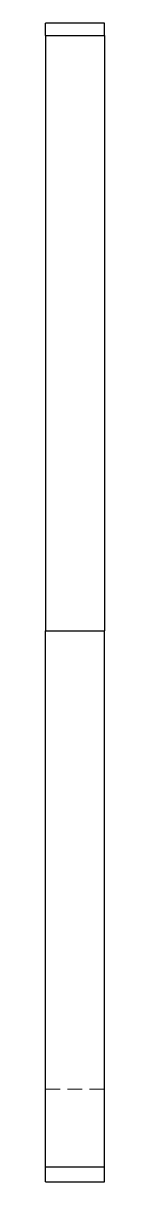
# Model space of a CAD drawing. Header units: millimetres. Extents: x 77 to 226, y 7 to 161.
# Drawn here: x 220.4 to 225.6, y 7 to 107 of the extents above.
import ezdxf

# ---------------------------------------------------------------- set-up
doc = ezdxf.new("R2010")
doc.units = ezdxf.units.MM
doc.linetypes.add('HIDDEN', pattern=[1.905, 1.27, -0.635])

msp = doc.modelspace()

# ---------------------------------------------------------------- linework, layer by layer
at = {"color": 7, "linetype": 'Continuous', "lineweight": 25}
for p, q in [((225.56, 107), (220.44, 107)), ((220.44, 105.95), (220.44, 107)), ((225.56, 105.95), (225.56, 107)), ((220.44, 105.95), (225.56, 105.95)), ((220.44, 8.3), (220.44, 54.55)), ((220.44, 54.55), (225.56, 54.55)), ((225.56, 8.3), (225.56, 54.55)), ((220.44, 8.3), (225.56, 8.3)), ((220.44, 7), (220.44, 8.3)), ((225.56, 7), (225.56, 8.3)), ((220.44, 7), (225.56, 7))]:
    msp.add_line(p, q, dxfattribs=at)
at = {"color": 7, "linetype": 'HIDDEN', "lineweight": 18}
for p, q in [((220.44, 105.92), (225.56, 105.92)), ((220.44, 15), (225.56, 15))]:
    msp.add_line(p, q, dxfattribs=at)
at = {"color": 7, "linetype": 'Continuous', "lineweight": 25}
for points in [[(220.44, 105.95), (220.44, 104.62), (220.44, 100.9), (220.44, 85.85), (220.44, 67.06), (220.44, 58.39), (220.44, 54.55)], [(225.56, 105.95), (225.56, 104.62), (225.56, 100.9), (225.56, 85.85), (225.56, 67.06), (225.56, 58.39), (225.56, 54.55)]]:
    msp.add_open_spline(points, degree=3, knots=[0, 0, 0, 0, 0.15385, 0.43032, 0.74784, 1, 1, 1, 1], dxfattribs=at)

doc.saveas('drawing.dxf')
